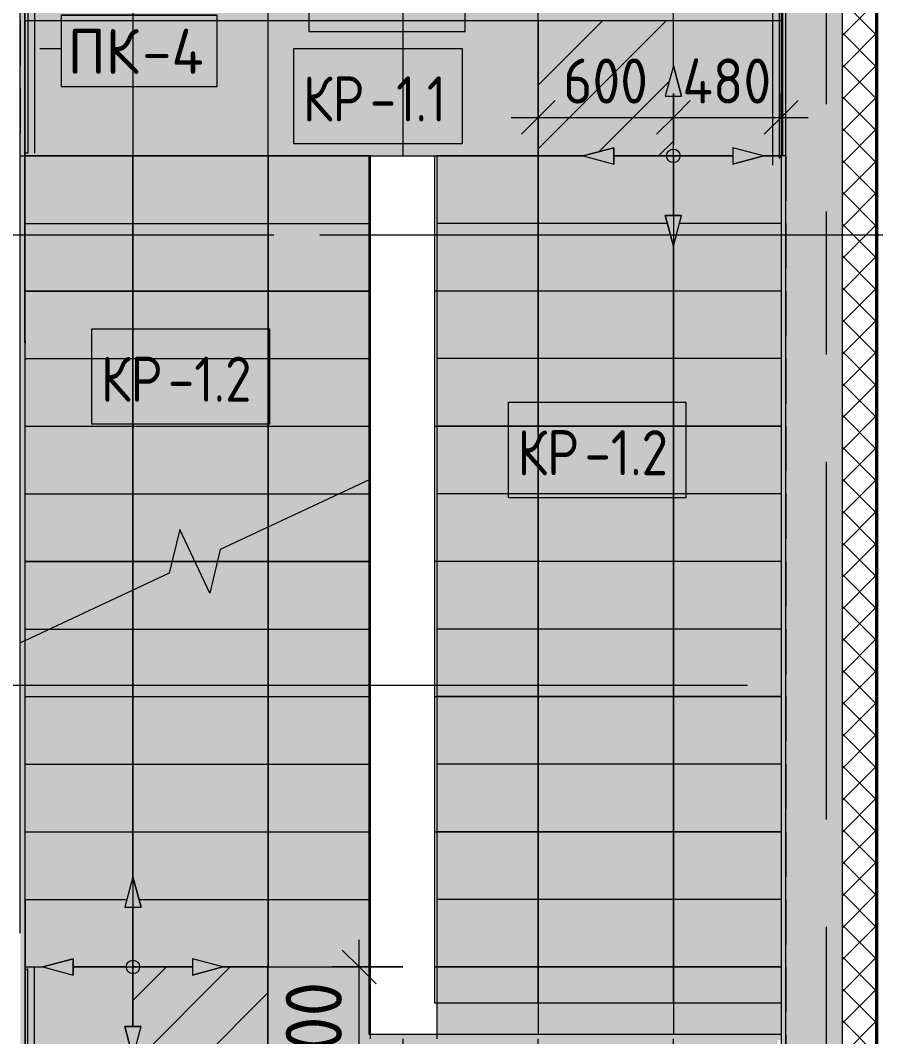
# Model space of a CAD drawing. Header units: millimetres. Extents: x 81633 to 280618, y -8553 to 29000.
# Drawn here: x 121430 to 125260, y 13440 to 17952 of the extents above; entities that cross this region are included whole.
import ezdxf

# ---------------------------------------------------------------- set-up
doc = ezdxf.new("R2010")
doc.units = ezdxf.units.MM
doc.linetypes.add('01 Штрих 2_1', pattern=[300, 200, -100])
doc.linetypes.add('Осевая', pattern=[3175, 635, -476.25, 1587.5, -476.25])
for name, color, linetype, lineweight in [('A-ANNO-DIMS', 7, 'Continuous', 9), ('A-ANNO-DIMS-100', 7, 'Continuous', 9), ('A-DETL', 7, 'Continuous', 9), ('A-DETL-GENF', 7, 'Continuous', 9), ('A-FLOR-PATT', 7, 'Continuous', 9), ('A-GENM-IDEN', 7, 'Continuous', 9), ('A-WALL', 7, 'Continuous', 9), ('I-WALL', 7, 'Continuous', 9), ('S-STRS', 7, 'Continuous', 13), ('S-STRS-1', 7, 'Continuous', 9), ('S-STRS-MBND', 7, 'Continuous', 9), ('Оси', 7, 'Continuous', 9), ('Оси-2', 7, 'Осевая', 9)]:
    doc.layers.add(name, color=color, linetype=linetype, lineweight=lineweight)
for name, color, linetype, lineweight, true_color in [('A-DETL-GENF-1', 7, 'Continuous', 9, 0x004000), ('A-DETL-GENF-2', 7, 'Continuous', 9, 0x383838), ('A-FLOR-1', 7, 'Continuous', 9, 0x787878), ('A-GENM-6', 7, 'Continuous', 9, 0xff80c0), ('A-WALL-1', 9, 'Continuous', 9, 0x808080), ('A-WALL-FNSH-1', 9, 'Continuous', 9, 0x808080), ('G-ANNO-TEXT-1', 7, 'Continuous', 9, 0x3c3c3c), ('I-WALL-2', 9, 'Continuous', 9, 0x808080), ('S-STRS-MBND-1', 9, '01 Штрих 2_1', 9, 0x808080)]:
    doc.layers.add(name, color=color, linetype=linetype, lineweight=lineweight, true_color=true_color)
doc.styles.add('GOST Common', font='GOST_Common.ttf', dxfattribs={"height": 200})
doc.styles.add('GOST Common_2', font='GOST_Common.ttf', dxfattribs={"width": 0.9, "height": 200})
doc.styles.add('ISOCPEUR', font='isocpeur.ttf', dxfattribs={"width": 0.9, "height": 250})
doc.styles.add('ISOCPEUR_1', font='isocpeur.ttf', dxfattribs={"width": 0.9, "height": 200})
doc.dimstyles.new('ISO-2_0_0_9К_Средний_округл2', dxfattribs={"dimscale": 304.8, "dimtxt": 199.196235, "dimasz": 0.492126, "dimexe": 0.393701, "dimexo": 0, "dimgap": 0, "dimtad": 1, "dimdec": 0, "dimrnd": 10, "dimzin": 0, "dimdsep": 46, "dimtxsty": 'ISOCPEUR_1', "dimblk1": 'OBLIQUE', "dimblk2": 'OBLIQUE', "dimsah": 1, "dimcen": 0.09, "dimdle": 0.393701, "dimazin": 0, "dimtfac": 1, "dimtdec": 4, "dimtix": 1, "dimtmove": 0, "dimatfit": 3, "dimfxl": 1, "dimtvp": 1, "dimtolj": 1, "dimtzin": 0, "dimarcsym": 2})
doc.dimstyles.new('ISO-2_5_0_9К_БОЛЬШОЙ', dxfattribs={"dimscale": 304.8, "dimtxt": 248.995294, "dimasz": 0.492126, "dimexe": 0.393701, "dimexo": 0.984252, "dimgap": 0, "dimtad": 1, "dimdec": 0, "dimrnd": 10, "dimzin": 0, "dimdsep": 46, "dimtxsty": 'ISOCPEUR', "dimblk1": 'OBLIQUE', "dimblk2": 'OBLIQUE', "dimsah": 1, "dimcen": 0.09, "dimdle": 0.393701, "dimazin": 0, "dimtfac": 1, "dimtdec": 4, "dimtix": 1, "dimtmove": 0, "dimatfit": 3, "dimfxl": 1, "dimtvp": 1, "dimtolj": 1, "dimtzin": 0, "dimarcsym": 2})
pattern_1 = [(0, (0, 0), (121.92, 30.48), [10.058, -81.382, 10.058, -81.382, -487.68]), (0, (0, 0), (121.92, 30.48), [-182.88, 10.058, -172.822, 10.058, -81.382, -213.36]), (0, (0, 0), (121.92, 30.48), [-457.2, 10.058, -50.902, 10.058, -142.342]), (120, (45.72, 15.24), (-87.356454, 90.345817), [10.058, -81.382, 10.058, -81.382, -487.68]), (120, (45.72, 15.24), (-87.356454, 90.345817), [-182.88, 10.058, -172.822, 10.058, -81.382, -213.36]), (120, (45.72, 15.24), (-87.356454, 90.345817), [-457.2, 10.058, -50.902, 10.058, -142.342]), (240, (60.96, 76.2), (-34.563546, -120.825817), [10.058, -81.382, 10.058, -81.382, -487.68]), (240, (60.96, 76.2), (-34.563546, -120.825817), [-182.88, 10.058, -172.822, 10.058, -81.382, -213.36]), (240, (60.96, 76.2), (-34.563546, -120.825817), [-457.2, 10.058, -50.902, 10.058, -142.342])]
pattern_2 = [(45, (0, 0), (-141.42136, 141.42136), [])]

# ---------------------------------------------------------------- blocks, each defined once
blk = doc.blocks.new('Плинтус - Плинтус_для ЛК-32859075-План устройства полов 2 этажa в осях 23-33')
at = {"layer": 'A-GENM-6'}
blk.add_hatch(color=256, dxfattribs=at).paths.add_polyline_path([(0, -2), (0, -15), (1515, -15), (1502, -2), (165.6, -2)])
for p, q in [((0, -15), (0, -2)), ((0, -15), (1515, -15)), ((0, -45), (1521.3, -45)), ((1515, -15), (1502, -2))]:
    blk.add_line(p, q, dxfattribs=at)
blk = doc.blocks.new('Плинтус - Плинтус_для ЛК-V86-План устройства полов 2 этажa в осях 23-33')
at = {"layer": 'A-GENM-6'}
blk.add_hatch(color=256, dxfattribs=at).paths.add_polyline_path([(0, 0), (0, -15), (1075, -15), (1060, 0)])
for p, q in [((0, 0), (1060, 0)), ((0, -15), (0, 0)), ((0, -15), (1075, -15)), ((0, -45), (1077.9, -45)), ((1075, -15), (1060, 0)), ((1077.9, -45), (1105, -45))]:
    blk.add_line(p, q, dxfattribs=at)
blk = doc.blocks.new('Плинтус - Плинтус_для ЛК-32859073-План устройства полов 2 этажa в осях 23-33')
at = {"layer": 'A-GENM-6'}
blk.add_hatch(color=256, dxfattribs=at).paths.add_polyline_path([(1098, -15), (1083, 0), (0, 0), (0, -15), (1087.3, -15)])
for p, q in [((0, 0), (1083, 0)), ((0, -5.5), (0, 0)), ((0, -15), (0, -5.5)), ((0, -15), (1098, -15)), ((0, -45), (1128, -45)), ((1088.6, -5.5), (1083, 0)), ((1098, -15), (1088.6, -5.5))]:
    blk.add_line(p, q, dxfattribs=at)
blk = doc.blocks.new('Начало раскладки_красным - Начало раскладки_красным-26102174-План устройства полов 2 этажa в осях 23-33')
at = {"layer": 'A-DETL-GENF'}
for points in [[(-36.2, 264.8), (36.2, 264.8), (0, 400)], [(-264.8, -36.2), (-264.8, 36.2), (-400, 0)], [(264.8, -36.2), (400, 0), (264.8, 36.2)], [(0, -400), (36.2, -264.8), (-36.2, -264.8), (-23.5, -312.3)]]:
    blk.add_hatch(color=256, dxfattribs=at).paths.add_polyline_path(points)
for p, q in [((0, 400), (-36.2, 264.8)), ((0, 400), (-36.2, 264.8)), ((36.2, 264.8), (0, 400)), ((0, 400), (36.2, 264.8)), ((-36.2, 264.8), (36.2, 264.8)), ((-36.2, 264.8), (36.2, 264.8)), ((0, 30), (0, 264.8)), ((-264.8, 36.2), (-400, 0)), ((-400, 0), (-264.8, 36.2)), ((-400, 0), (-264.8, -36.2)), ((-400, 0), (-264.8, -36.2)), ((-264.8, -36.2), (-264.8, 36.2)), ((-264.8, 36.2), (-264.8, -36.2)), ((-30, 0), (-264.8, 0)), ((30, 0), (264.8, 0)), ((400, 0), (264.8, 36.2)), ((264.8, 36.2), (264.8, -36.2)), ((400, 0), (264.8, 36.2)), ((264.8, 36.2), (264.8, -36.2)), ((400, 0), (264.8, -36.2)), ((0, -30), (0, -264.8)), ((264.8, -36.2), (400, 0)), ((36.2, -264.8), (-36.2, -264.8)), ((-36.2, -264.8), (0, -400)), ((0, -400), (-36.2, -264.8)), ((-36.2, -264.8), (36.2, -264.8)), ((0, -400), (36.2, -264.8)), ((0, -400), (36.2, -264.8))]:
    blk.add_line(p, q, dxfattribs=at)
blk.add_circle((0, 0), 30, dxfattribs=at)
blk = doc.blocks.new('DIMBLOCK62-План устройства полов 2 этажa в осях 23-33')
at = {"layer": 'A-ANNO-DIMS-100'}
for p, q in [((123730.3, 17626.9), (123730.3, 17400.9)), ((123730.3, 17520.9), (123730.3, 17626.9)), ((124330.3, 17626.9), (124330.3, 17400.9)), ((124330.3, 17520.9), (124330.3, 17626.9)), ((123610.3, 17520.9), (124330.3, 17520.9))]:
    blk.add_line(p, q, dxfattribs=at)
at = {"layer": 'A-ANNO-DIMS-100', "lineweight": 20}
for p, q in [((123730.3, 17520.9), (123805.3, 17595.9)), ((124330.3, 17520.9), (124405.3, 17595.9)), ((123730.3, 17520.9), (123655.3, 17445.9)), ((124330.3, 17520.9), (124255.3, 17445.9))]:
    blk.add_line(p, q, dxfattribs=at)
at = {"layer": 'A-ANNO-DIMS-100', "color": 0, "insert": (123840.6, 17782.2), "char_height": 200, "width": 455.087, "attachment_point": 1, "line_spacing_factor": 1.149209, "style": 'ISOCPEUR_1'}
blk.add_mtext('600', dxfattribs=at)
blk = doc.blocks.new('_Oblique')
at = {"color": 0, "linetype": 'ByBlock', "lineweight": -2}
blk.add_line((-0.5, -0.5), (0.5, 0.5), dxfattribs=at)
blk = doc.blocks.new('DIMBLOCK63-План устройства полов 2 этажa в осях 23-33')
at = {"layer": 'A-ANNO-DIMS-100'}
for p, q in [((124330.3, 17626.9), (124330.3, 17400.9)), ((124330.3, 17520.9), (124330.3, 17626.9)), ((124809, 17626.9), (124809, 17400.9)), ((124809, 17520.9), (124809, 17626.9)), ((124330.3, 17520.9), (124929, 17520.9))]:
    blk.add_line(p, q, dxfattribs=at)
at = {"layer": 'A-ANNO-DIMS-100', "lineweight": 20}
for p, q in [((124330.3, 17520.9), (124405.3, 17595.9)), ((124809, 17520.9), (124884, 17595.9)), ((124330.3, 17520.9), (124255.3, 17445.9)), ((124809, 17520.9), (124734, 17445.9))]:
    blk.add_line(p, q, dxfattribs=at)
at = {"layer": 'A-ANNO-DIMS-100', "color": 0, "insert": (124370.4, 17782.2), "char_height": 200, "width": 478.071, "attachment_point": 1, "line_spacing_factor": 1.149209, "style": 'ISOCPEUR_1'}
blk.add_mtext('480', dxfattribs=at)
blk = doc.blocks.new('DIMBLOCK74-План устройства полов 2 этажa в осях 23-33')
at = {"layer": 'A-ANNO-DIMS-100'}
for p, q in [((122934.8, 13030), (122934.8, 13870)), ((123128.7, 13750), (122814.8, 13750)), ((122934.8, 13750), (123128.7, 13750)), ((123128.7, 13150), (122814.8, 13150)), ((122934.8, 13150), (123128.7, 13150))]:
    blk.add_line(p, q, dxfattribs=at)
at = {"layer": 'A-ANNO-DIMS-100', "lineweight": 20}
for p, q in [((122934.8, 13750), (122859.8, 13825)), ((122934.8, 13750), (123009.8, 13675)), ((122934.8, 13150), (122859.8, 13225)), ((122934.8, 13150), (123009.8, 13075))]:
    blk.add_line(p, q, dxfattribs=at)
at = {"layer": 'A-ANNO-DIMS-100', "color": 0, "insert": (122608.2, 13213), "char_height": 250, "width": 568.858, "attachment_point": 1, "rotation": 90, "line_spacing_factor": 1.149209, "style": 'ISOCPEUR'}
blk.add_mtext('600', dxfattribs=at)
blk = doc.blocks.new('Mark Reiling - Mark Reiling-26174330-План устройства полов 2 этажa в осях 23-33')
at = {"layer": 'A-GENM-IDEN'}
for p, q in [((-3.47, 1.49), (-3.47, -1.663)), ((-3.47, 1.49), (3.47, 1.49)), ((3.47, 1.49), (-3.47, 1.49)), ((-3.47, 1.49), (-3.47, -1.663)), ((3.47, -1.663), (3.47, 1.49)), ((3.47, -1.663), (3.47, 1.49)), ((-3.47, -1.663), (3.47, -1.663)), ((-3.47, -1.663), (3.47, -1.663))]:
    blk.add_line(p, q, dxfattribs=at)

msp = doc.modelspace()

# ---------------------------------------------------------------- hatches: boundary and pattern name
at = {"layer": 'A-DETL-GENF-1'}
h = msp.add_hatch(dxfattribs=at)
h.set_pattern_fill('FP_55', color=256, style=0, pattern_type=2)
h.set_pattern_definition(pattern_2)
h.paths.add_polyline_path([(124330.3, 17350), (124330.3, 17614.8), (124294, 17614.8), (124330.3, 17750), (124330.3, 17950), (123730.3, 17950), (123730.3, 17350), (123930.3, 17350), (124065.5, 17386.2), (124065.5, 17350)])
h = msp.add_hatch(dxfattribs=at)
h.set_pattern_fill('FP_55', color=256, style=0, pattern_type=2)
h.set_pattern_definition(pattern_2)
h.paths.add_polyline_path([(122530, 13150), (122530, 13750), (122330, 13750), (122194.8, 13713.8), (122194.8, 13750), (121930, 13750), (121930, 13485.2), (121966.2, 13485.2), (121930, 13350), (121930, 13150), (122065.9, 13150)])
at = {"layer": 'A-DETL-GENF-2'}
h = msp.add_hatch(dxfattribs=at)
h.set_pattern_fill('FP_58', color=256, style=0, pattern_type=2)
h.set_pattern_definition([(0, (130.25, -650), (0, 600), []), (90, (130.25, -650), (-600, 4e-14), [])])
h.paths.add_polyline_path([(123361.3, 13591), (124810, 13591), (124810, 18440), (121450, 18440), (121450, 17350), (123270, 17350), (123270, 13591)])
h.paths.add_polyline_path([(124330.3, 16950), (124294, 17085.2), (124366.5, 17085.2)])
h.paths.add_polyline_path([(124065.5, 17313.8), (123930.3, 17350), (124065.5, 17386.2)])
h.paths.add_polyline_path([(124595, 17313.8), (124595, 17386.2), (124730.3, 17350), (124656.7, 17330.3)])
h.paths.add_polyline_path([(124366.5, 17614.8), (124294, 17614.8), (124330.3, 17750)])
h = msp.add_hatch(dxfattribs=at)
h.set_pattern_fill('FP_59', color=256, style=0, pattern_type=2)
h.set_pattern_definition([(0, (130, -50), (0, 600), []), (90, (130, -50), (-600, 4e-14), [])])
h.paths.add_polyline_path([(124405, 10520), (124405, 10621), (124810, 10621), (124810, 13431), (122985, 13431), (122985, 17350), (121450, 17350), (121450, 10620), (123005, 10620), (123005, 10520), (124009, 10520)])
h.paths.add_polyline_path([(121930, 13350), (121893.8, 13485.2), (121966.2, 13485.2), (121953.5, 13437.7)])
h.paths.add_polyline_path([(122194.8, 13713.8), (122194.8, 13786.2), (122330, 13750)])
h.paths.add_polyline_path([(121665.2, 13713.8), (121530, 13750), (121665.2, 13786.2)])
h.paths.add_polyline_path([(121966.2, 14014.8), (121893.8, 14014.8), (121930, 14150)])
at = {"layer": 'A-FLOR-PATT'}
h = msp.add_hatch(color=256, dxfattribs=at)
h.paths.add_polyline_path([(124355, 10590), (124355, 10590), (124303.8, 10590)])
h.paths.add_polyline_path([(123499.6, 10610), (124303.8, 10610), (124303.8, 11495.1), (124199.1, 11483.5), (124096.4, 11459.9), (123997.1, 11424.6), (123902.5, 11378), (123814, 11320.8), (123732.7, 11253.8), (123659.7, 11177.7), (123595.9, 11093.8), (123542.3, 11003.1), (123499.6, 10906.7), (123468.2, 10806.1), (123448.8, 10702.5), (123442.3, 10610), (123468.2, 10610)])
h.paths.add_polyline_path([(124405, 10610), (124405.5, 10620), (124794, 10621), (124794, 10623), (124402.5, 10623), (124393.8, 10631.7), (124393.8, 10610)])
h.paths.add_polyline_path([(123109.8, 10610), (123357.1, 10610), (123352.4, 10657.3), (123334.8, 10714.9), (123306.2, 10767.9), (123267.7, 10814.3), (123220.9, 10852.2), (123167.6, 10880.2), (123109.8, 10897.1), (123109.8, 10612.5)])
h.paths.add_polyline_path([(123019.8, 10610), (123019.8, 10990.9), (123055, 10990.9), (123055, 11000), (123105, 11000), (123105, 10987.9), (123157.4, 10978.4), (123222.4, 10954.3), (123282.3, 10919.2), (123335.1, 10874.2), (123379.2, 10820.7), (123409.4, 10922.1), (123450.1, 11019.8), (123501, 11112.7), (123561.4, 11199.6), (123630.7, 11279.7), (123708, 11352), (123792.5, 11415.7), (123883.3, 11470.1), (123979.4, 11514.6), (124079.6, 11548.7), (124182.8, 11572.1), (124288, 11584.4), (124393.8, 11585.5), (124393.8, 10638), (124794, 10638), (124794, 13425.9), (124809, 13425.9), (124809, 13450), (122980, 13450), (122980, 13750), (122330, 13750), (122194.8, 13713.8), (122194.8, 13750), (121665.2, 13750), (121665.2, 13713.8), (121530, 13750), (121450, 13750), (121450, 13730.7), (121463, 13743.6), (121463, 12228.7), (121450, 12228.7), (121450, 12225), (121440, 12225), (121440.3, 12208.3), (121833.9, 12208.3), (121833.7, 12139), (121821.3, 12070.7), (121797.3, 12005.6), (121762.2, 11945.8), (121717.1, 11893), (121663.6, 11848.9), (121765, 11818.7), (121862.7, 11778), (121955.6, 11727.1), (122042.5, 11666.7), (122122.6, 11597.4), (122194.9, 11520.1), (122258.6, 11435.6), (122313, 11344.8), (122357.5, 11248.7), (122391.7, 11148.5), (122415, 11045.2), (122427.3, 10940.1), (122428.4, 10834.2), (121466, 10834.2), (121466, 10636), (122990.9, 10636), (122990.9, 10621), (123005, 10620), (123005.1, 10610)])
h.paths.add_polyline_path([(124803.1, 10620), (124809, 10621), (124809, 10625.9), (124804.1, 10621)])
h.paths.add_polyline_path([(121451, 10636), (121451, 10823.6), (121461.6, 10834.2), (121440.3, 10834.2), (121440.3, 10825), (121450, 10825), (121450, 10636)])
h.paths.add_polyline_path([(122330, 10924.2), (122338.1, 10924.2), (122326.5, 11029), (122302.8, 11131.7), (122267.5, 11231), (122220.9, 11325.6), (122163.7, 11414.1), (122096.7, 11495.4), (122020.7, 11568.4), (121936.7, 11632.2), (121846, 11685.8), (121749.6, 11728.5), (121649, 11759.9), (121545.4, 11779.3), (121440.3, 11786.7), (121440.3, 11869.8), (121500.2, 11875.7), (121557.8, 11893.3), (121610.8, 11921.9), (121657.2, 11960.4), (121695.1, 12007.2), (121723.1, 12060.5), (121740, 12118.3), (121440.3, 12118.3), (121440.3, 10925), (122330, 10925)])
h.paths.add_polyline_path([(121930, 13350), (121893.8, 13485.2), (121966.2, 13485.2), (121943.4, 13400)])
at = {"layer": 'A-WALL'}
h = msp.add_hatch(dxfattribs=at)
h.set_pattern_fill('FP_1', color=256, style=0, pattern_type=2)
h.set_pattern_definition([(45, (0, 0), (-70.71068, 70.71068), []), (135, (0, 0), (-70.71068, -70.71068), [])])
h.paths.add_polyline_path([(125230, -250), (125230, 7700), (125080, 7699), (125080, -250)])
h.paths.add_polyline_path([(125080, 10000), (125230, 10000), (125230, 11920), (125080, 11920), (125080, 10307.5)])
h.paths.add_polyline_path([(125230, 13120), (125230, 21400), (125080, 21400), (125080, 13120)])
at = {"layer": 'I-WALL'}
h = msp.add_hatch(dxfattribs=at)
h.set_pattern_fill('FP_2', color=256, style=0, pattern_type=2)
h.set_pattern_definition([(45, (0, 0), (-57.024626, 57.024626), []), (45, (57.025, 0), (-57.024626, 57.024626), [100.806, -20.161, 3.353, -16.808])])
h.paths.add_polyline_path([(125080, 10600), (125080, 11920), (124830, 11920), (124830, 10600)])
h.paths.add_polyline_path([(125080, 13120), (125080, 21400), (124830, 21400), (124830, 13120)])
at = {"layer": 'I-WALL-2'}
h = msp.add_hatch(dxfattribs=at)
h.set_pattern_fill('FP_47', color=256, style=0, pattern_type=2)
h.set_pattern_definition(pattern_1)
h.paths.add_polyline_path([(121430, 10600), (121450, 10600), (121450, 10825), (121438, 10825), (121438, 10770), (121430, 10770)])
h.paths.add_polyline_path([(121450, 12225), (121450, 18830), (121430, 18830), (121430.3, 12280), (121438, 12280), (121438, 12225)])
h = msp.add_hatch(dxfattribs=at)
h.set_pattern_fill('FP_47', color=256, style=0, pattern_type=2)
h.set_pattern_definition(pattern_1)
h.paths.add_polyline_path([(124830, 10620), (124830, 18422.3), (124815.5, 18422.3), (124815.2, 17353.9), (124810, 17348.7), (124810, 10620)])
h.paths.add_polyline_path([(124830, 18422.8), (124830, 18830), (124810, 18830), (124810, 18437.3), (124815.5, 18437.3)])
at = {"layer": 'S-STRS'}
h = msp.add_hatch(color=256, dxfattribs=at)
h.paths.add_polyline_path([(121450, 17350), (123930.3, 17350), (124065.5, 17386.2), (124065.5, 17350), (124595, 17350), (124595, 17386.2), (124730.3, 17350), (124800.5, 17350), (124800.5, 18422.3), (124530, 18422.3), (124530, 18412.5), (121465, 18412.5), (121465, 17362.1), (121450, 17362.1)])
h.paths.add_polyline_path([(124330.3, 17614.8), (124294, 17614.8), (124330.3, 17750), (124366.5, 17614.8)])
for points in [[(121450, 17050), (122980, 17050), (122980, 17350), (121450, 17350)], [(123280, 17050), (124303.5, 17050), (124294, 17085.2), (124366.5, 17085.2), (124357, 17050), (124810, 17050), (124810, 17348.7), (124800.5, 17339.3), (124800.5, 17350), (124730.3, 17350), (124595, 17313.8), (124595, 17350), (124065.5, 17350), (124065.5, 17313.8), (123930.3, 17350), (123280, 17350), (123280, 17325.6)], [(122065.9, 16750), (122980, 16750), (122980, 17050), (121450, 17050), (121450, 16750), (121685, 16750)], [(123280, 16750), (124810, 16750), (124810, 17050), (124357, 17050), (124330.3, 16950), (124303.5, 17050), (123280, 17050)], [(122980, 16450), (122980, 16750), (121450, 16750), (121450.8, 16450), (122065.9, 16450)], [(123280, 16450), (124810, 16450), (124810, 16750), (123280, 16750), (123280, 16567.8)], [(122980, 16150), (122980, 16450), (121450, 16450), (121450, 16150), (122065.9, 16150)], [(123761.6, 16150), (124810, 16150), (124810, 16450), (123280, 16450), (123280, 16150), (123361.3, 16150)], [(121450, 15850), (122848.4, 15850), (122980, 15911.4), (122980, 16150), (121450, 16150)], [(123884.5, 15850), (124810, 15850), (124810, 16150), (123280, 16150), (123280, 15850), (123361.3, 15850)], [(122980, 15850), (122980, 15911.4), (122848.4, 15850)], [(122305.4, 15550), (122318.3, 15602.8), (122848.4, 15850), (121450, 15850), (121450, 15550), (122104.6, 15550), (122139, 15691.6), (122205, 15550), (122271, 15550)], [(124007.4, 15550), (124810, 15550), (124810, 15850), (123280, 15850), (123280, 15550), (123361.3, 15550)], [(121561.6, 15250), (122980, 15250), (122980, 15550), (122305.4, 15550), (122271, 15408.4), (122205, 15550), (122104.6, 15550), (122091.7, 15497.2), (122065.9, 15485.1)], [(124130.3, 15250), (124810, 15250), (124810, 15550), (123280, 15550), (123280, 15250), (123361.3, 15250)], [(121450, 15197.9), (121561.6, 15250), (121450, 15250), (121450, 15225.1)], [(122390, 14950), (122980, 14950), (122980, 15250), (121561.6, 15250), (121450, 15197.9), (121450, 14950), (122065.9, 14950)], [(124253.2, 14950), (124810, 14950), (124810, 15250), (123280, 15250), (123280, 14950), (123361.3, 14950)], [(122980, 14650), (122980, 14950), (121450, 14950), (121450, 14650), (122507.5, 14650)], [(124376.1, 14650), (124810, 14650), (124810, 14950), (123280, 14950), (123280, 14650), (123361.3, 14650)], [(121450, 14350), (122980, 14350), (122980, 14650), (121450, 14650), (121450, 14481.1)], [(123280, 14350), (124810, 14350), (124810, 14650), (123280, 14650), (123280, 14481.1)], [(121903.2, 14050), (121930, 14150), (121956.8, 14050), (122980, 14050), (122980, 14350), (121450, 14350), (121450, 14050), (121893.8, 14050)], [(124365, 14050), (124810, 14050), (124810, 14350), (123280, 14350), (123280, 14050), (123361.3, 14050)], [(122330, 13750), (122980, 13750), (122980, 14050), (121956.8, 14050), (121966.2, 14014.8), (121893.8, 14014.8), (121903.2, 14050), (121450, 14050), (121450, 13750), (121530, 13750), (121665.2, 13786.2), (121665.2, 13750), (122194.8, 13750), (122194.8, 13786.2)], [(124335.8, 13750), (124810, 13750), (124810, 14050), (123280, 14050), (123280, 13750), (123361.3, 13750)], [(123361.3, 13450), (124810, 13450), (124809, 13750), (123280, 13750), (123280, 13450)]]:
    msp.add_hatch(color=256, dxfattribs=at).paths.add_polyline_path(points)
h = msp.add_hatch(color=256, dxfattribs=at)
h.paths.add_polyline_path([(122104.6, 15550), (122205, 15550), (122139, 15691.6), (122123.9, 15629.5)])
h.paths.add_polyline_path([(122305.4, 15550), (122980, 15550), (122980, 15850), (122848.4, 15850), (122318.3, 15602.8)])
h = msp.add_hatch(color=256, dxfattribs=at)
h.paths.add_polyline_path([(121561.6, 15250), (122091.7, 15497.2), (122104.6, 15550), (121450, 15550), (121450, 15250)])
h.paths.add_polyline_path([(122271, 15408.4), (122305.4, 15550), (122205, 15550), (122229.6, 15497.2)])

# ---------------------------------------------------------------- linework, layer by layer
at = {"layer": 'A-DETL'}
for p, q in [((121450, 18440), (121450, 17350)), ((124810, 13591), (124810, 18440)), ((124330.3, 17950), (123730.3, 17950)), ((123730.3, 17950), (123730.3, 17350)), ((124330.3, 17750), (124330.3, 17950)), ((124330.3, 17350), (124330.3, 17614.8)), ((121450, 17350), (122985, 17350)), ((121450, 17350), (121450, 10620)), ((122985, 17350), (121450, 17350)), ((121930.3, 17350), (121930.3, 13750)), ((122530.3, 17350), (122530.3, 13750)), ((122985, 17350), (123270, 17350)), ((122985, 13431), (122985, 17350)), ((123270, 17350), (123270, 13591)), ((123730.3, 17350), (123930.3, 17350)), ((123730.3, 17350), (123730.3, 13450)), ((124065.5, 17350), (124330.3, 17350)), ((124330.3, 17350), (124330.3, 13450)), ((122194.8, 13750), (121930, 13750)), ((121930, 13750), (121930, 13485.2)), ((122530, 13750), (122330, 13750)), ((122530, 13150), (122530, 13750)), ((123270, 13591), (124810, 13591))]:
    msp.add_line(p, q, dxfattribs=at)
at = {"layer": 'A-FLOR-1'}
for p, q in [((122980, 13450), (122980, 13750)), ((124809, 13450), (122980, 13450))]:
    msp.add_line(p, q, dxfattribs=at)
at = {"layer": 'A-GENM-IDEN'}
msp.add_line((121516.9, 17826.4), (121610.7, 17826.4), dxfattribs=at)
at = {"layer": 'A-WALL'}
for p, q in [((125230, 13120), (125230, 21550)), ((125233, 13120), (125233, 21553)), ((125080, 21400), (125080, 13120)), ((121430, 13900), (121430, 18600)), ((124830, 13120), (124830, 18422.3)), ((121450, 16530.4), (121450, 17362.1))]:
    msp.add_line(p, q, dxfattribs=at)
at = {"layer": 'A-WALL-1'}
msp.add_line((121450, 16520.3), (121450, 16530.4), dxfattribs=at)
at = {"layer": 'A-WALL-FNSH-1'}
for p, q in [((125238, 13120), (125238, 21558)), ((121451, 16530.4), (121451, 17362.1)), ((124809, 17347.7), (124809, 10625.9)), ((124810, 13431), (124810, 17348.7)), ((121450, 16530.4), (121451, 16530.4)), ((121451, 16520.3), (121450, 16520.3)), ((121450, 16520.3), (121450, 12225)), ((121451, 14048.4), (121451, 16520.3)), ((121451, 14050), (121450, 14050)), ((121450, 14048.4), (121451, 14048.4))]:
    msp.add_line(p, q, dxfattribs=at)
at = {"layer": 'G-ANNO-TEXT-1', "flags": 128}
for points in [[(122644.8, 17827.3), (123391.7, 17827.3), (123391.7, 17403.3), (122644.8, 17403.3)], [(121748.1, 16583.1), (122536.4, 16583.1), (122536.4, 16159.1), (121748.1, 16159.1)], [(123598.1, 16256.9), (124386.4, 16256.9), (124386.4, 15832.9), (123598.1, 15832.9)]]:
    msp.add_lwpolyline(points, close=True, dxfattribs=at)
at = {"layer": 'I-WALL'}
for p, q in [((121451, 16530.4), (121451, 16520.3)), ((121451, 14048.4), (121451, 12225))]:
    msp.add_line(p, q, dxfattribs=at)
at = {"layer": 'S-STRS-1'}
for p, q in [((121450, 17350), (122980, 17350)), ((121450, 17350), (122980, 17350)), ((122980, 17350), (122985, 17350)), ((122980, 17050), (122980, 17350)), ((122985, 17350), (123280, 17350)), ((123730.3, 17350), (123280, 17350)), ((123280, 17350), (123280, 17050)), ((123730.3, 17350), (123280, 17350)), ((123930.3, 17350), (123730.3, 17350)), ((123930.3, 17350), (123730.3, 17350)), ((124330.3, 17350), (124065.5, 17350)), ((124330.3, 17350), (124065.5, 17350)), ((124595, 17350), (124330.3, 17350)), ((124595, 17350), (124330.3, 17350)), ((124800.5, 17350), (124730.3, 17350)), ((124800.5, 17350), (124730.3, 17350)), ((121450, 17050), (122980, 17050)), ((121450, 17050), (122980, 17050)), ((122980, 16750), (122980, 17050)), ((123280, 17050), (123280, 16750)), ((124303.5, 17050), (123280, 17050)), ((124303.5, 17050), (123280, 17050)), ((124810, 17050), (124357, 17050)), ((124810, 17050), (124357, 17050)), ((121450, 16750), (122980, 16750)), ((121450, 16750), (122980, 16750)), ((122980, 16450), (122980, 16750)), ((123280, 16750), (123280, 16450)), ((124810, 16750), (123280, 16750)), ((124810, 16750), (123280, 16750)), ((121450, 16450), (122980, 16450)), ((121450, 16450), (122980, 16450)), ((122980, 16150), (122980, 16450)), ((123280, 16450), (123280, 16150)), ((124810, 16450), (123280, 16450)), ((124810, 16450), (123280, 16450)), ((121450, 16150), (122980, 16150)), ((121450, 16150), (122980, 16150)), ((122980, 15911.4), (122980, 16150)), ((123280, 16150), (123280, 15850)), ((124810, 16150), (123280, 16150)), ((124810, 16150), (123280, 16150)), ((122980, 15850), (122980, 15911.4)), ((121450, 15850), (122848.4, 15850)), ((121450, 15850), (122848.4, 15850)), ((122848.4, 15850), (122980, 15850)), ((122848.4, 15850), (122980, 15850)), ((122980, 15550), (122980, 15850)), ((123280, 15850), (123280, 15550)), ((124810, 15850), (123280, 15850)), ((124810, 15850), (123280, 15850)), ((121450, 15550), (122104.6, 15550)), ((121450, 15550), (122104.6, 15550)), ((122104.6, 15550), (122205, 15550)), ((122104.6, 15550), (122205, 15550)), ((122205, 15550), (122305.4, 15550)), ((122205, 15550), (122305.4, 15550)), ((122305.4, 15550), (122980, 15550)), ((122305.4, 15550), (122980, 15550)), ((122980, 15250), (122980, 15550)), ((123280, 15550), (123280, 15250)), ((124810, 15550), (123280, 15550)), ((124810, 15550), (123280, 15550)), ((121450, 15250), (121561.6, 15250)), ((121450, 15250), (121561.6, 15250)), ((121561.6, 15250), (122980, 15250)), ((121561.6, 15250), (122980, 15250)), ((122980, 14950), (122980, 15250)), ((123280, 15250), (123280, 14950)), ((124810, 15250), (123280, 15250)), ((124810, 15250), (123280, 15250)), ((121450, 14950), (122980, 14950)), ((121450, 14950), (122980, 14950)), ((122980, 14650), (122980, 14950)), ((123280, 14950), (123280, 14650)), ((124810, 14950), (123280, 14950)), ((124810, 14950), (123280, 14950)), ((121450, 14650), (122980, 14650)), ((121450, 14650), (122980, 14650)), ((122980, 14350), (122980, 14650)), ((123280, 14650), (123280, 14350)), ((124810, 14650), (123280, 14650)), ((124810, 14650), (123280, 14650)), ((121450, 14350), (122980, 14350)), ((121450, 14350), (122980, 14350)), ((122980, 14050), (122980, 14350)), ((123280, 14350), (123280, 14050)), ((124810, 14350), (123280, 14350)), ((124810, 14350), (123280, 14350)), ((121450, 14050), (121903.2, 14050)), ((121450, 14050), (121903.2, 14050)), ((121956.8, 14050), (122980, 14050)), ((121956.8, 14050), (122980, 14050)), ((122980, 13750), (122980, 14050)), ((123280, 14050), (123280, 13750)), ((124810, 14050), (123280, 14050)), ((124810, 14050), (123280, 14050)), ((121450, 13750), (121530, 13750)), ((121450, 13750), (121530, 13750)), ((121665.2, 13750), (121930, 13750)), ((121665.2, 13750), (121930, 13750)), ((121930, 13750), (122194.8, 13750)), ((121930, 13750), (122194.8, 13750)), ((122330, 13750), (122530, 13750)), ((122330, 13750), (122530, 13750)), ((122530, 13750), (122980, 13750)), ((122530, 13750), (122980, 13750)), ((123280, 13750), (123280, 13591)), ((124810, 13750), (123280, 13750)), ((124810, 13750), (123280, 13750)), ((123280, 13591), (123280, 13450)), ((124810, 13450), (123280, 13450))]:
    msp.add_line(p, q, dxfattribs=at)
at = {"layer": 'S-STRS-MBND'}
for p, q in [((122980, 15911.4), (122318.3, 15602.8)), ((122139, 15691.6), (122091.7, 15497.2)), ((122271, 15408.4), (122139, 15691.6)), ((122318.3, 15602.8), (122271, 15408.4)), ((122091.7, 15497.2), (121450, 15197.9)), ((121450, 15197.9), (121430, 15188.6))]:
    msp.add_line(p, q, dxfattribs=at)
at = {"layer": 'S-STRS-MBND-1'}
for p, q in [((121430, 18850), (121430, 17350)), ((124830, 17350), (124830, 18422.3)), ((121430, 17350), (121450, 17350)), ((121430, 15850), (121430, 17350)), ((121450, 17350), (122980, 17350)), ((122980, 17350), (122985, 17350)), ((122980, 15911.4), (122980, 17350)), ((122985, 17350), (123280, 17350)), ((123730.3, 17350), (123280, 17350)), ((123280, 17350), (123280, 13591)), ((123930.3, 17350), (123730.3, 17350)), ((124330.3, 17350), (124065.5, 17350)), ((124595, 17350), (124330.3, 17350)), ((124810, 17350), (124730.3, 17350)), ((124830, 17350), (124810, 17350)), ((124830, 17350), (124830, 13150)), ((123280, 13591), (123280, 13431))]:
    msp.add_line(p, q, dxfattribs=at)
at = {"layer": 'Оси'}
for p, q in [((122760, 17000), (125260, 17000)), ((122160, 15000), (124660, 15000))]:
    msp.add_line(p, q, dxfattribs=at)
at = {"layer": 'Оси-2'}
for p, q in [((125010, 593.7), (125010, 19415.1)), ((84932.7, 17000), (122760, 17000)), ((84932.7, 15000), (122160, 15000))]:
    msp.add_line(p, q, dxfattribs=at)

# ---------------------------------------------------------------- block references
at = {"layer": 'A-DETL-GENF'}
for p in [(124330.3, 17350), (121930, 13750)]:
    msp.add_blockref('Начало раскладки_красным - Начало раскладки_красным-26102174-План устройства полов 2 этажa в осях 23-33', p, dxfattribs=at)
at = {"layer": 'A-GENM-6'}
for name, p, rotation in [('Плинтус - Плинтус_для ЛК-V86-План устройства полов 2 этажa в осях 23-33', (121450, 17362.1), 90), ('Плинтус - Плинтус_для ЛК-32859073-План устройства полов 2 этажa в осях 23-33', (124815.5, 18437.3), 270), ('Плинтус - Плинтус_для ЛК-32859075-План устройства полов 2 этажa в осях 23-33', (121448, 12228.7), 90)]:
    msp.add_blockref(name, p, dxfattribs=dict(at, rotation=rotation))
at = {"layer": 'A-GENM-IDEN', "xscale": 99.99999999999993, "yscale": 99.99999999999993, "zscale": 99.99999999999993}
for p in [(123058.2, 18068.4), (121957.7, 17824.9)]:
    msp.add_blockref('Mark Reiling - Mark Reiling-26174330-План устройства полов 2 этажa в осях 23-33', p, dxfattribs=at)

# ---------------------------------------------------------------- texts
at = {"layer": 'A-GENM-IDEN', "char_height": 200, "attachment_point": 1, "style": 'GOST Common'}
for s, insert, width in [('ПК', (121640.6, 17914), 400.844), ('-4', (121971.3, 17914), 376.793)]:
    msp.add_mtext(s, dxfattribs=dict(at, insert=insert, width=width))
at = {"layer": 'G-ANNO-TEXT-1', "char_height": 200, "attachment_point": 1, "style": 'GOST Common_2'}
for s, insert, width in [('КР', (122684.8, 17702.9), 360.759), ('-1.1', (122982.4, 17702.9), 440.126), ('КР', (121788.1, 16458.7), 360.759), ('-1.2', (122085.8, 16458.7), 490.633), ('КР', (123638.1, 16132.5), 360.759), ('-1.2', (123935.8, 16132.5), 490.633)]:
    msp.add_mtext(s, dxfattribs=dict(at, insert=insert, width=width))

# ---------------------------------------------------------------- dimensions: what is measured, and where the dimension line sits
at = {"layer": 'A-ANNO-DIMS'}
for base, p1, p2, override, picture, middle in [((124330.3, 17520.9), (123730.3, 17626.9), (124330.3, 17626.9), {"dimpost": '<>', "dimfxl": 600}, 'DIMBLOCK62-План устройства полов 2 этажa в осях 23-33', (124030.3, 17620.9)), ((124809, 17520.9), (124330.3, 17626.9), (124809, 17626.9), {"dimpost": '<>', "dimfxl": 478.75}, 'DIMBLOCK63-План устройства полов 2 этажa в осях 23-33', (124569.6, 17620.9))]:
    dim = msp.add_linear_dim(base=base, p1=p1, p2=p2, dimstyle='ISO-2_0_0_9К_Средний_округл2', override=override, dxfattribs=at)
    dim.commit()
    dim.dimension.update_dxf_attribs({"geometry": picture, "text_midpoint": middle})
dim = msp.add_linear_dim(base=(122934.8, 13750), p1=(122828.7, 13150), p2=(122828.7, 13750), angle=90, dimstyle='ISO-2_5_0_9К_БОЛЬШОЙ', override={"dimpost": '<>', "dimfxl": 600}, dxfattribs=at)
dim.commit()
dim.dimension.update_dxf_attribs({"geometry": 'DIMBLOCK74-План устройства полов 2 этажa в осях 23-33', "text_midpoint": (122809.8, 13450)})

doc.saveas('drawing.dxf')
